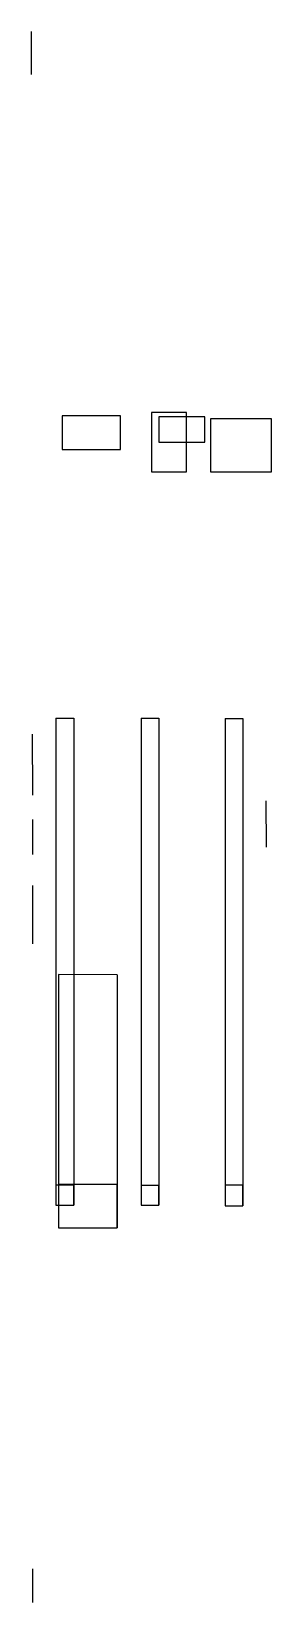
# Model space of a CAD drawing. Header units: metres. Extents: x -4.6 to 4.8, y -29.1 to 32.2.
import ezdxf

# ---------------------------------------------------------------- set-up
doc = ezdxf.new("R2010")
doc.units = ezdxf.units.M
for name, color, linetype, lineweight in [('S2B-OPENING-AA-REFERENCE', 1, 'Continuous', 25), ('S2B-OPENING-BB-REFERENCE', 5, 'Continuous', 25), ('S2B-OPENING-FRONT-REFERENCE', 6, 'Continuous', 25), ('S2B-OPENING-PLAN', 6, 'Continuous', 25), ('S2B-OPENING-SIDE-REFERENCE', 4, 'Continuous', 25), ('S2B-PROJECTORS', 8, 'Continuous', 25)]:
    doc.layers.add(name, color=color, linetype=linetype, lineweight=lineweight)

msp = doc.modelspace()

# ---------------------------------------------------------------- linework, layer by layer
at = {"layer": 'S2B-OPENING-AA-REFERENCE'}
msp.add_lwpolyline([(-4.569, -29.124), (-4.569, -27.813)], dxfattribs=at)
at = {"layer": 'S2B-OPENING-BB-REFERENCE'}
msp.add_lwpolyline([(-4.621, 30.502), (-4.622, 32.189)], dxfattribs=at)
at = {"layer": 'S2B-OPENING-FRONT-REFERENCE'}
for points in [[(-3.66, -13.61), (-2.966, -13.61), (-2.966, -12.839), (-3.66, -12.839)], [(-3.557, -14.5), (-1.274, -14.5), (-1.274, -12.806), (-3.557, -12.806)], [(-0.334, -13.61), (0.358, -13.61), (0.358, -12.851), (-0.334, -12.851)], [(2.947, -13.635), (3.639, -13.635), (3.639, -12.841), (2.947, -12.841)]]:
    msp.add_lwpolyline(points, close=True, dxfattribs=at)
at = {"layer": 'S2B-OPENING-PLAN'}
for points in [[(-3.66, 5.383), (-2.966, 5.383)], [(-0.334, 5.383), (0.358, 5.383)], [(2.947, 5.382), (3.639, 5.382)], [(-4.571, 2.381), (-4.572, 4.767)], [(4.544, 2.157), (4.55, 0.354)], [(-4.57, 0.075), (-4.571, 1.438)], [(-4.569, -3.42), (-4.57, -1.144)], [(-1.274, -4.623), (-3.557, -4.619)]]:
    msp.add_lwpolyline(points, dxfattribs=at)
at = {"layer": 'S2B-OPENING-SIDE-REFERENCE'}
for points in [[(-3.42, 15.875), (-1.144, 15.875), (-1.144, 17.187), (-3.42, 17.187)], [(0.075, 15), (1.438, 15), (1.438, 17.317), (0.075, 17.317)], [(0.354, 16.159), (2.157, 16.159), (2.157, 17.146), (0.354, 17.146)], [(2.381, 15), (4.767, 15), (4.767, 17.072), (2.381, 17.072)]]:
    msp.add_lwpolyline(points, close=True, dxfattribs=at)
at = {"layer": 'S2B-PROJECTORS'}
for points in [[(-3.66, 5.383), (-3.66, -13.61)], [(-2.966, 5.383), (-2.966, -13.61)], [(-0.334, 5.383), (-0.334, -13.61)], [(0.358, 5.383), (0.358, -13.61)], [(2.947, 5.382), (2.947, -13.635)], [(3.639, 5.382), (3.639, -13.635)], [(-3.557, -4.619), (-3.557, -14.5)], [(-1.274, -4.623), (-1.274, -14.5)]]:
    msp.add_lwpolyline(points, dxfattribs=at)

doc.saveas('drawing.dxf')
